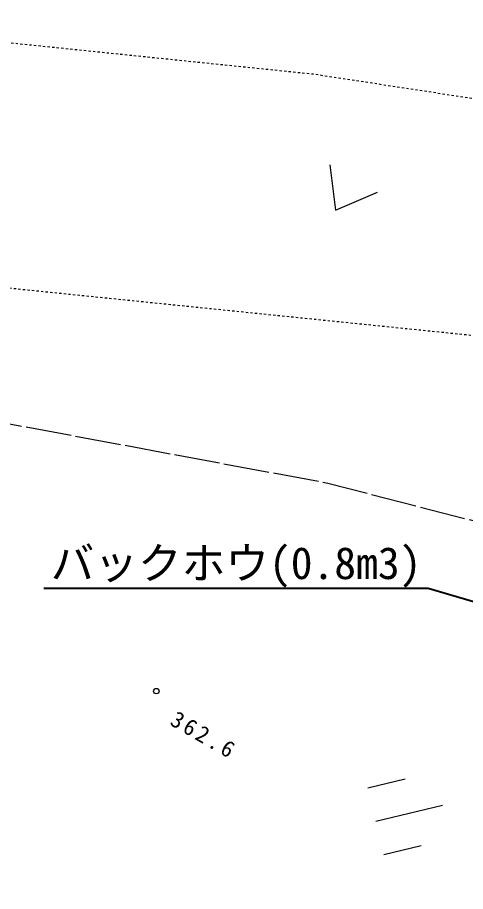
# Model space of a CAD drawing. Header units: millimetres. Extents: x -2078669 to -1085629, y -5987148 to 310365.
# Drawn here: x -1771142 to -1746651, y -3453930 to -3406117 of the extents above; entities that cross this region are included whole.
import ezdxf
from ezdxf.enums import TextEntityAlignment as Align

# ---------------------------------------------------------------- set-up
doc = ezdxf.new("R2010")
doc.units = ezdxf.units.MM
doc.header["$LTSCALE"] = 500
doc.linetypes.add('56301', pattern=[0.5, 0.25, -0.25])
doc.linetypes.add('57103', pattern=[5.5, 5, -0.5])
for name, color, linetype, lineweight in [('D-BGD', 7, 'Continuous', 13), ('D-BYP-STR8', 5, 'Continuous', 25), ('●予備設計_LP横断', 7, 'Continuous', 13)]:
    doc.layers.add(name, color=color, linetype=linetype, lineweight=lineweight)
doc.styles.add('MS ゴシック', font='MS Gothic.ttf')
doc.dimstyles.new('DIM-500-F', dxfattribs={"dimscale": 500, "dimtxt": 3.5, "dimasz": 2.5, "dimexe": 0, "dimexo": 2, "dimgap": 0.8, "dimtad": 1, "dimdec": 0, "dimzin": 0, "dimdsep": 46, "dimtxsty": 'MS ゴシック', "dimblk": 'OPEN', "dimcen": 0.1, "dimclrd": 256, "dimclre": 256, "dimclrt": 256, "dimaunit": 1, "dimadec": 4, "dimazin": 0, "dimtfac": 1, "dimtdec": 0, "dimtmove": 2, "dimatfit": 3, "dimldrblk": 'OPEN', "dimfxl": 1, "dimtolj": 1, "dimtzin": 0, "dimlwd": -1, "dimlwe": -1, "dimarcsym": 2})

# ---------------------------------------------------------------- blocks, each defined once
blk = doc.blocks.new('M6313')
at = {"layer": 'D-BGD', "flags": 128}
blk.add_lwpolyline([(-1.5, 1), (0, -1), (1.5, 1)], dxfattribs=at)
blk = doc.blocks.new('M7312')
at = {"layer": '●予備設計_LP横断', "linetype": 'Continuous', "lineweight": 20}
blk.add_circle((0, -0.001), 0.15, dxfattribs=at)
blk = doc.blocks.new('河川平面')
at = {"layer": 'D-BGD', "linetype": 'Continuous'}
for p, q in [((1558975, -2798765), (1561015, -2798270)), ((1559417, -2800587), (1563061, -2799701)), ((1559859, -2802410), (1561900, -2801914))]:
    blk.add_line(p, q, dxfattribs=at)
at = {"layer": 'D-BGD', "linetype": '56301', "flags": 128}
for points in [[(1587892, -2764615), (1556050, -2759730), (1533406, -2757397), (1519083, -2755922), (1514770, -2743375), (1526692, -2743634), (1525783, -2734543), (1524020, -2716896), (1524034, -2707868), (1514409, -2702703), (1507228, -2699927), (1502849, -2698233)], [(1489075, -2779425), (1494299, -2780038), (1504194, -2780898), (1527822, -2781593), (1523744, -2769818), (1567796, -2774317), (1570681, -2774522), (1588564, -2775789)]]:
    blk.add_lwpolyline(points, dxfattribs=at)
at = {"layer": 'D-BGD', "linetype": '57103', "elevation": 362500, "flags": 128}
blk.add_lwpolyline([(1477172, -2870692), (1480389, -2867967), (1484971, -2865393), (1488582, -2864193), (1490390, -2862448), (1490901, -2861451), (1491577, -2859965), (1492253, -2857970), (1492523, -2854950), (1492706, -2848007), (1492343, -2845971), (1491818, -2844356), (1491196, -2841336), (1490209, -2837875), (1487912, -2834245), (1484986, -2828256), (1481365, -2824222), (1477611, -2819585), (1476055, -2817947), (1475124, -2816767), (1474521, -2815562), (1474237, -2813430), (1474818, -2811802), (1475257, -2810826), (1476458, -2809344), (1478073, -2808418), (1482363, -2806108), (1485565, -2802358), (1489241, -2799156), (1490166, -2797637), (1493717, -2792408), (1495727, -2790693), (1496990, -2790207), (1498678, -2790410), (1515296, -2793779), (1523090, -2795880), (1526242, -2797376), (1532639, -2801346), (1534483, -2801833), (1535345, -2801857), (1536115, -2801690), (1536414, -2801377), (1536811, -2800496), (1536775, -2798251), (1531411, -2785253), (1530397, -2780634), (1531536, -2779067), (1532905, -2778516), (1534675, -2777962), (1556794, -2782089), (1584092, -2789157), (1586463, -2789792), (1587876, -2790125), (1589173, -2790027), (1589943, -2788823)], dxfattribs=at)
at = {"layer": 'D-BGD', "linetype": 'Continuous', "lineweight": 9, "xscale": 1000, "yscale": 1000, "zscale": 1000, "rotation": 330.1091246385173}
blk.add_blockref('M6313', (1557706, -2766290), dxfattribs=at)
at = {"layer": 'D-BGD', "linetype": 'Continuous', "lineweight": 20, "xscale": 1000, "yscale": 1000, "zscale": 1000, "rotation": 330.1091246385173}
blk.add_blockref('M7312', (1547412, -2793465, 362562), dxfattribs=at)
at = {"layer": 'D-BGD', "linetype": 'Continuous', "insert": (1548092, -2795293, 362562), "char_height": 900, "attachment_point": 7, "rotation": 330.1091, "line_spacing_factor": 0.722892, "style": 'MS ゴシック'}
blk.add_mtext('\\T1.287;362.6', dxfattribs=at)
blk = doc.blocks.new('_Open')
at = {"color": 0, "linetype": 'ByBlock', "lineweight": -2}
for p, q in [((-1, 0.167), (0, 0)), ((-1, -0.167), (0, 0)), ((0, 0), (-1, 0))]:
    blk.add_line(p, q, dxfattribs=at)

msp = doc.modelspace()

# ---------------------------------------------------------------- linework, layer by layer
at = {"layer": 'D-BYP-STR8'}
msp.add_line((-1748695, -3437362.4), (-1769695, -3437362.4), dxfattribs=at)

# ---------------------------------------------------------------- block references
at = {"layer": 'D-BGD'}
msp.add_blockref('河川平面', (-3310965.8, -649499.8), dxfattribs=at)

# ---------------------------------------------------------------- texts
at = {"layer": 'D-BYP-STR8', "style": 'MS ゴシック'}
msp.add_text('バックホウ(0.8m3)', height=1750, dxfattribs=at).set_placement((-1759195, -3437362.4), align=Align.BOTTOM_CENTER)

# ---------------------------------------------------------------- leaders
at = {"layer": 'D-BYP-STR8'}
msp.add_leader([(-1734914.6, -3441419.5), (-1748695, -3437362.4)], dimstyle='DIM-500-F', dxfattribs=at)

doc.saveas('drawing.dxf')
